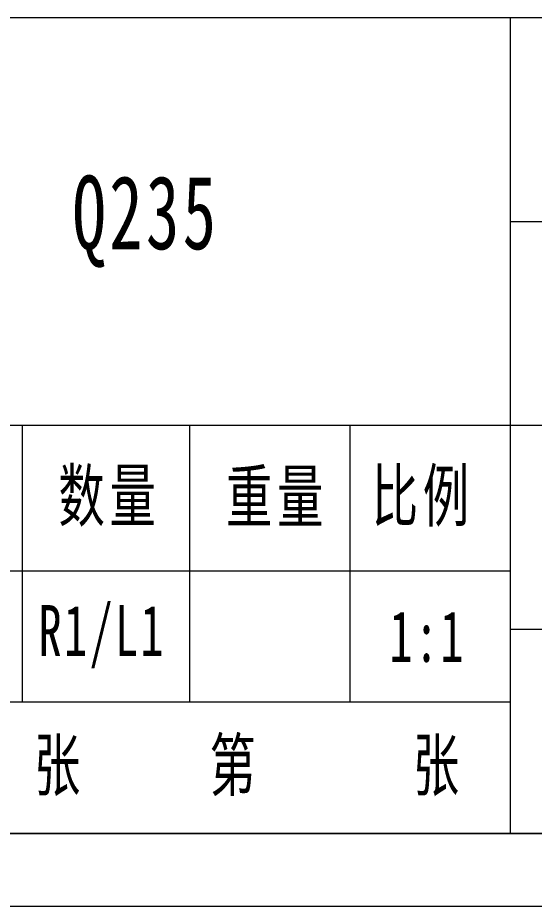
# Model space of a CAD drawing. Header units: millimetres. Extents: x -15766 to 80009, y -9701 to 15159.
# Drawn here: x -4896.3 to -4860.8, y 11134.1 to 11195.1 of the extents above; entities that cross this region are included whole.
import ezdxf

# ---------------------------------------------------------------- set-up
doc = ezdxf.new("R2010")
doc.units = ezdxf.units.MM
for name, color, linetype, lineweight in [('CDRAFT0', 7, 'Continuous', 18), ('word_dim', 9, 'Continuous', 18), ('尺寸线层', 3, 'Continuous', 18), ('粗实线层_1', 7, 'Continuous', 15), ('细实线层', 7, 'Continuous', 18)]:
    doc.layers.add(name, color=color, linetype=linetype, lineweight=lineweight)
doc.styles.add('标准', font='', dxfattribs={"width": 0.667})
doc.styles.get('标准').set_extended_font_data('宋体')

# ---------------------------------------------------------------- blocks, each defined once
blk = doc.blocks.new('*X36')
at = {"layer": 'CDRAFT0'}
blk.add_line((0, 0), (420, 0), dxfattribs=at)
at = {"layer": '粗实线层_1'}
blk.add_line((25, 5), (415, 5), dxfattribs=at)

msp = doc.modelspace()

# ---------------------------------------------------------------- linework, layer by layer
at = {"layer": '粗实线层_1'}
for p, q in [((-4812.47404, 11195.10436), (-4992.47404, 11195.10436)), ((-4862.47404, 11195.10436), (-4862.47404, 11139.10436)), ((-4812.47404, 11181.10436), (-4862.47404, 11181.10436)), ((-4862.47404, 11167.10436), (-4992.47404, 11167.10436)), ((-4895.97404, 11167.10436), (-4895.97404, 11148.10436)), ((-4884.47404, 11167.10436), (-4884.47404, 11148.10436)), ((-4873.47404, 11167.10436), (-4873.47404, 11148.10436)), ((-4812.47404, 11167.10436), (-4862.47404, 11167.10436)), ((-4812.47404, 11153.10436), (-4862.47404, 11153.10436)), ((-4862.47404, 11148.10436), (-4912.47404, 11148.10436)), ((-4812.47404, 11139.10436), (-4992.47404, 11139.10436))]:
    msp.add_line(p, q, dxfattribs=at)
at = {"layer": '细实线层'}
msp.add_line((-4862.47404, 11157.10436), (-4912.47404, 11157.10436), dxfattribs=at)

# ---------------------------------------------------------------- block references
at = {"layer": 'word_dim'}
msp.add_blockref('*X36', (-5227.47404, 11134.10436), dxfattribs=at)

# ---------------------------------------------------------------- texts
at = {"layer": '尺寸线层', "attachment_point": 5, "line_spacing_factor": 1.15057, "style": '标准'}
for s, insert, char_height, width in [('{\\T1.1;Q235}', (-4887.47404, 11181.10436), 5.0503058, 29.4580043), ('\\T1.1;数量', (-4889.97404, 11162.10436), 3.5, 22), ('\\T1.1;重量', (-4878.47404, 11162.10436), 3.5, 22), ('\\T1.1;比例', (-4868.47404, 11162.10436), 3.5, 22), ('{\\T1.1;R1/L1}', (-4890.47404, 11152.60436), 3.5, 11), ('\\T1.1;1:1', (-4868.13923, 11152.60436), 3.5, 10.6696195), ('\\T1.1;张', (-4893.40271, 11143.60436), 3.5, 8), ('\\T1.1;第', (-4881.3638, 11143.60436), 3.5, 8), ('\\T1.1;张', (-4867.40271, 11143.60436), 3.5, 8)]:
    msp.add_mtext(s, dxfattribs=dict(at, insert=insert, char_height=char_height, width=width))

doc.saveas('drawing.dxf')
